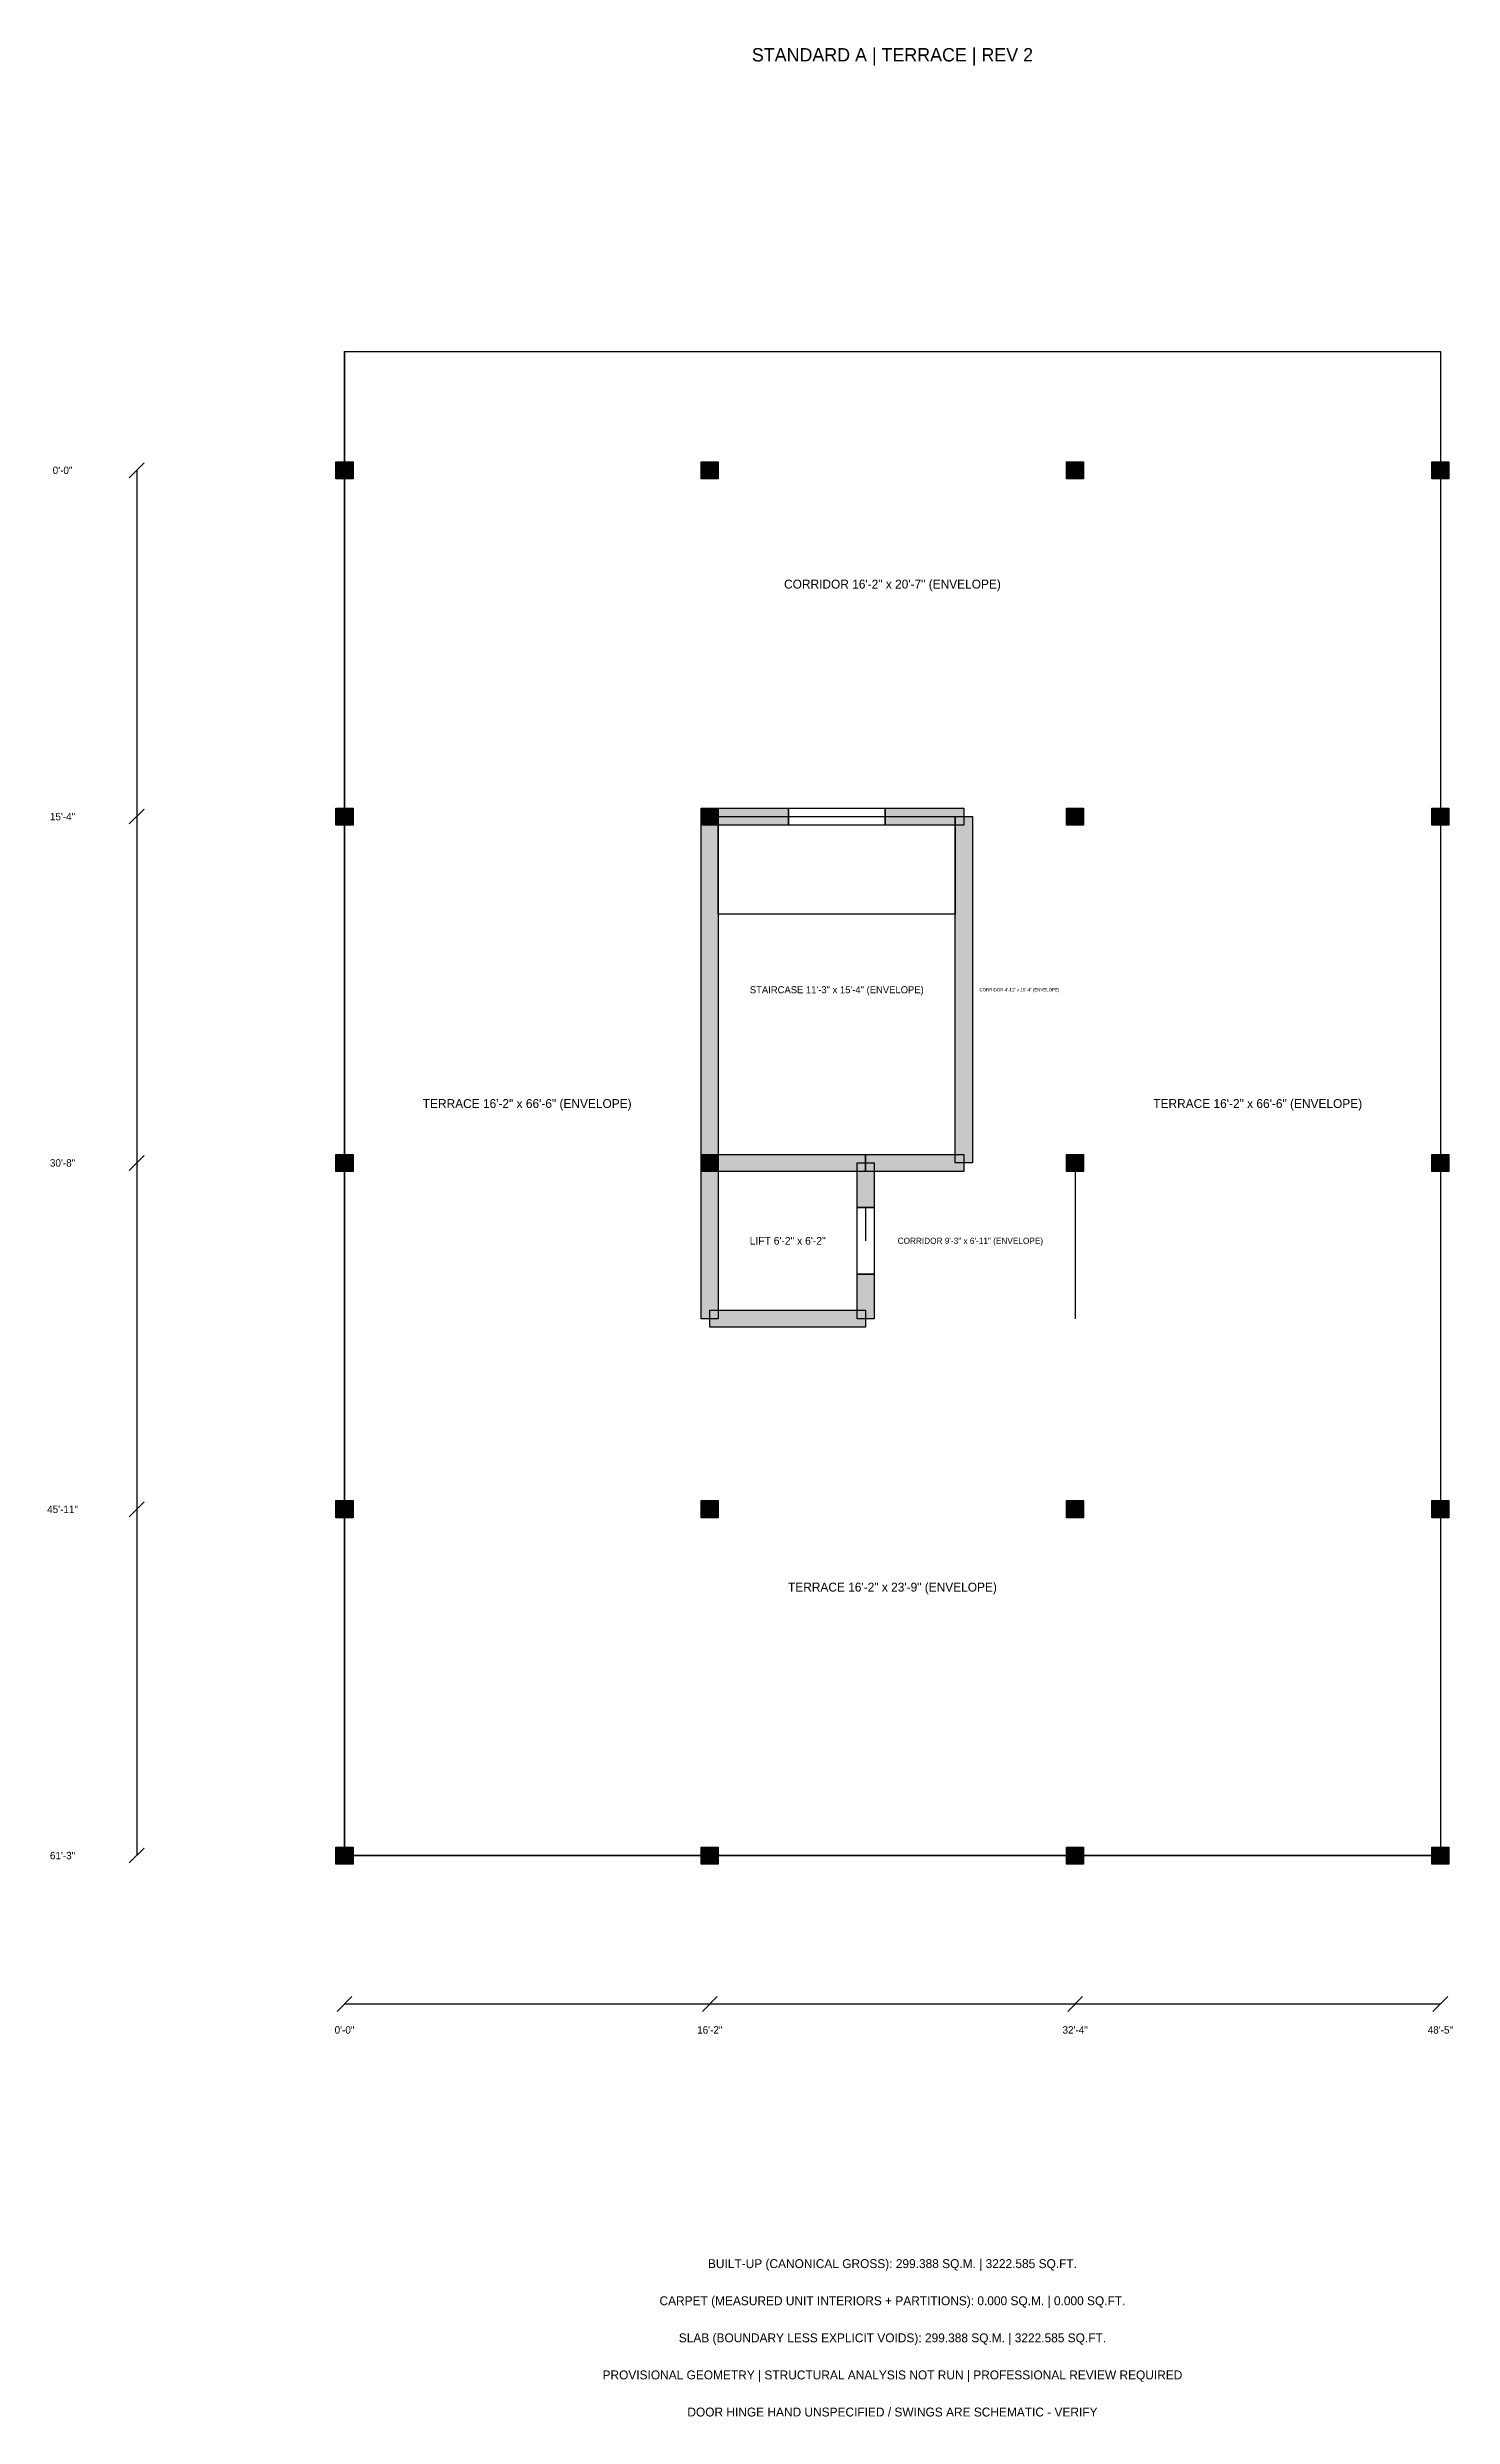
# Model space of a CAD drawing. Header units: millimetres. Extents: x -2389 to 167630, y -30947 to 985.
# Drawn here: x 148691 to 167630, y -30947 to 985 of the extents above; entities that cross this region are included whole.
import ezdxf
from ezdxf.enums import TextEntityAlignment as Align

# ---------------------------------------------------------------- set-up
doc = ezdxf.new("R2010")
doc.units = ezdxf.units.MM
for name, color, linetype in [('A-ANNO-DIMS', 7, 'Continuous'), ('A-ANNO-TEXT', 1, 'Continuous'), ('A-DOOR', 2, 'Continuous'), ('A-GUARD', 32, 'Continuous'), ('A-SLAB', 9, 'Continuous'), ('A-STAIR', 8, 'Continuous'), ('A-WALL-INTR', 252, 'Continuous'), ('S-COLS', 5, 'Continuous')]:
    doc.layers.add(name, color=color, linetype=linetype)
doc.styles.add('ARGON_RESIDENTIAL', font='txt')

msp = doc.modelspace()

# ---------------------------------------------------------------- linework, layer by layer
at = {"layer": 'A-ANNO-DIMS'}
for p, q in [((149795, -4815), (149995, -4615)), ((149895, -4715), (149895, -9382)), ((149795, -9482), (149995, -9282)), ((149895, -9382), (149895, -14050)), ((149795, -14150), (149995, -13950)), ((149895, -14050), (149895, -18718)), ((149795, -18818), (149995, -18618)), ((149895, -18718), (149895, -23385)), ((149795, -23485), (149995, -23285)), ((152595, -25485), (152795, -25285)), ((152695, -25385), (157618, -25385)), ((157518, -25485), (157718, -25285)), ((157618, -25385), (162542, -25385)), ((162442, -25485), (162642, -25285)), ((162542, -25385), (167465, -25385)), ((167365, -25485), (167565, -25285))]:
    msp.add_line(p, q, dxfattribs=at)
at = {"layer": 'A-DOOR'}
msp.add_line((159718, -14650), (159718, -15100), dxfattribs=at)
for points in [[(158680, -9268), (159980, -9268), (159980, -9498), (158680, -9498)], [(159833, -14650), (159833, -15550), (159603, -15550), (159603, -14650)]]:
    msp.add_lwpolyline(points, close=True, dxfattribs=at)
at = {"layer": 'A-GUARD'}
for p, q in [((152695, -3115), (157618, -3115)), ((152695, -3115), (152695, -23385)), ((162542, -3115), (167465, -3115)), ((167465, -3115), (167465, -23385)), ((162542, -14050), (162542, -16150)), ((152695, -23385), (157618, -23385)), ((157618, -23385), (162542, -23385)), ((162542, -23385), (167465, -23385))]:
    msp.add_line(p, q, dxfattribs=at)
at = {"layer": 'A-SLAB'}
msp.add_lwpolyline([(152695, -3115), (167465, -3115), (167465, -23385), (152695, -23385)], close=True, dxfattribs=at)
at = {"layer": 'A-STAIR'}
msp.add_lwpolyline([(157733, -9382), (160927, -9382), (160927, -10698), (157733, -10698)], close=True, dxfattribs=at)
at = {"layer": 'A-WALL-INTR'}
for points in [[(157733, -9382), (157733, -14050), (157503, -14050), (157503, -9382)], [(157618, -9268), (158680, -9268), (158680, -9498), (157618, -9498)], [(159980, -9268), (161042, -9268), (161042, -9498), (159980, -9498)], [(161157, -9382), (161157, -14050), (160927, -14050), (160927, -9382)], [(157618, -13935), (159718, -13935), (159718, -14165), (157618, -14165)], [(159718, -13935), (161042, -13935), (161042, -14165), (159718, -14165)], [(157733, -14050), (157733, -16150), (157503, -16150), (157503, -14050)], [(159833, -14050), (159833, -14650), (159603, -14650), (159603, -14050)], [(159833, -15550), (159833, -16150), (159603, -16150), (159603, -15550)], [(157618, -16035), (159718, -16035), (159718, -16265), (157618, -16265)]]:
    msp.add_lwpolyline(points, close=True, dxfattribs=at)
for points in [[(157733, -9382), (157733, -14050), (157503, -9382), (157503, -14050)], [(157618, -9268), (158680, -9268), (157618, -9498), (158680, -9498)], [(159980, -9268), (161042, -9268), (159980, -9498), (161042, -9498)], [(161157, -9382), (161157, -14050), (160927, -9382), (160927, -14050)], [(157618, -13935), (159718, -13935), (157618, -14165), (159718, -14165)], [(159718, -13935), (161042, -13935), (159718, -14165), (161042, -14165)], [(157733, -14050), (157733, -16150), (157503, -14050), (157503, -16150)], [(159833, -14050), (159833, -14650), (159603, -14050), (159603, -14650)], [(159833, -15550), (159833, -16150), (159603, -15550), (159603, -16150)], [(157618, -16035), (159718, -16035), (157618, -16265), (159718, -16265)]]:
    msp.add_solid(points, dxfattribs=at)
at = {"layer": 'S-COLS'}
for points in [[(152580, -4600), (152810, -4600), (152810, -4830), (152580, -4830)], [(157503, -4600), (157733, -4600), (157733, -4830), (157503, -4830)], [(162427, -4600), (162657, -4600), (162657, -4830), (162427, -4830)], [(167350, -4600), (167580, -4600), (167580, -4830), (167350, -4830)], [(152580, -9268), (152810, -9268), (152810, -9498), (152580, -9498)], [(157503, -9268), (157733, -9268), (157733, -9498), (157503, -9498)], [(162427, -9268), (162657, -9268), (162657, -9498), (162427, -9498)], [(167350, -9268), (167580, -9268), (167580, -9498), (167350, -9498)], [(152580, -13935), (152810, -13935), (152810, -14165), (152580, -14165)], [(157503, -13935), (157733, -13935), (157733, -14165), (157503, -14165)], [(162427, -13935), (162657, -13935), (162657, -14165), (162427, -14165)], [(167350, -13935), (167580, -13935), (167580, -14165), (167350, -14165)], [(152580, -18602), (152810, -18602), (152810, -18832), (152580, -18832)], [(157503, -18602), (157733, -18602), (157733, -18832), (157503, -18832)], [(162427, -18602), (162657, -18602), (162657, -18832), (162427, -18832)], [(167350, -18602), (167580, -18602), (167580, -18832), (167350, -18832)], [(152580, -23270), (152810, -23270), (152810, -23500), (152580, -23500)], [(157503, -23270), (157733, -23270), (157733, -23500), (157503, -23500)], [(162427, -23270), (162657, -23270), (162657, -23500), (162427, -23500)], [(167350, -23270), (167580, -23270), (167580, -23500), (167350, -23500)]]:
    msp.add_lwpolyline(points, close=True, dxfattribs=at)
for points in [[(152580, -4600), (152810, -4600), (152580, -4830), (152810, -4830)], [(157503, -4600), (157733, -4600), (157503, -4830), (157733, -4830)], [(162427, -4600), (162657, -4600), (162427, -4830), (162657, -4830)], [(167350, -4600), (167580, -4600), (167350, -4830), (167580, -4830)], [(152580, -9268), (152810, -9268), (152580, -9498), (152810, -9498)], [(157503, -9268), (157733, -9268), (157503, -9498), (157733, -9498)], [(162427, -9268), (162657, -9268), (162427, -9498), (162657, -9498)], [(167350, -9268), (167580, -9268), (167350, -9498), (167580, -9498)], [(152580, -13935), (152810, -13935), (152580, -14165), (152810, -14165)], [(157503, -13935), (157733, -13935), (157503, -14165), (157733, -14165)], [(162427, -13935), (162657, -13935), (162427, -14165), (162657, -14165)], [(167350, -13935), (167580, -13935), (167350, -14165), (167580, -14165)], [(152580, -18602), (152810, -18602), (152580, -18832), (152810, -18832)], [(157503, -18602), (157733, -18602), (157503, -18832), (157733, -18832)], [(162427, -18602), (162657, -18602), (162427, -18832), (162657, -18832)], [(167350, -18602), (167580, -18602), (167350, -18832), (167580, -18832)], [(152580, -23270), (152810, -23270), (152580, -23500), (152810, -23500)], [(157503, -23270), (157733, -23270), (157503, -23500), (157733, -23500)], [(162427, -23270), (162657, -23270), (162427, -23500), (162657, -23500)], [(167350, -23270), (167580, -23270), (167350, -23500), (167580, -23500)]]:
    msp.add_solid(points, dxfattribs=at)

# ---------------------------------------------------------------- texts
at = {"layer": 'A-ANNO-DIMS', "style": 'ARGON_RESIDENTIAL'}
for s, p in [('0\'-0"', (148895, -4715)), ('15\'-4"', (148895, -9382)), ('30\'-8"', (148895, -14050)), ('45\'-11"', (148895, -18718)), ('61\'-3"', (148895, -23385)), ('0\'-0"', (152695, -25735)), ('16\'-2"', (157618, -25735)), ('32\'-4"', (162542, -25735)), ('48\'-5"', (167465, -25735))]:
    msp.add_text(s, height=100, dxfattribs=at).set_placement(p, align=Align.MIDDLE_CENTER)
at = {"layer": 'A-ANNO-TEXT', "style": 'ARGON_RESIDENTIAL'}
for s, height, p in [('STANDARD A | TERRACE | REV 2', 180, (160080, 885)), ('CORRIDOR 16\'-2" x 20\'-7" (ENVELOPE)', 120, (160080, -6249)), ('STAIRCASE 11\'-3" x 15\'-4" (ENVELOPE)', 95.09, (159330, -11716)), ('CORRIDOR 4\'-11" x 15\'-4" (ENVELOPE)', 42.86, (161792, -11716)), ('TERRACE 16\'-2" x 66\'-6" (ENVELOPE)', 120, (155157, -13250)), ('TERRACE 16\'-2" x 66\'-6" (ENVELOPE)', 120, (165003, -13250)), ('LIFT 6\'-2" x 6\'-2"', 103.89, (158668, -15100)), ('CORRIDOR 9\'-3" x 6\'-11" (ENVELOPE)', 83.04, (161130, -15100)), ('TERRACE 16\'-2" x 23\'-9" (ENVELOPE)', 120, (160080, -19767)), ('BUILT-UP (CANONICAL GROSS): 299.388 SQ.M. | 3222.585 SQ.FT.', 120, (160080, -28885)), ('CARPET (MEASURED UNIT INTERIORS + PARTITIONS): 0.000 SQ.M. | 0.000 SQ.FT.', 120, (160080, -29385)), ('SLAB (BOUNDARY LESS EXPLICIT VOIDS): 299.388 SQ.M. | 3222.585 SQ.FT.', 120, (160080, -29885)), ('PROVISIONAL GEOMETRY | STRUCTURAL ANALYSIS NOT RUN | PROFESSIONAL REVIEW REQUIRED', 120, (160080, -30385)), ('DOOR HINGE HAND UNSPECIFIED / SWINGS ARE SCHEMATIC - VERIFY', 120, (160080, -30885))]:
    msp.add_text(s, height=height, dxfattribs=at).set_placement(p, align=Align.MIDDLE_CENTER)

doc.saveas('drawing.dxf')
